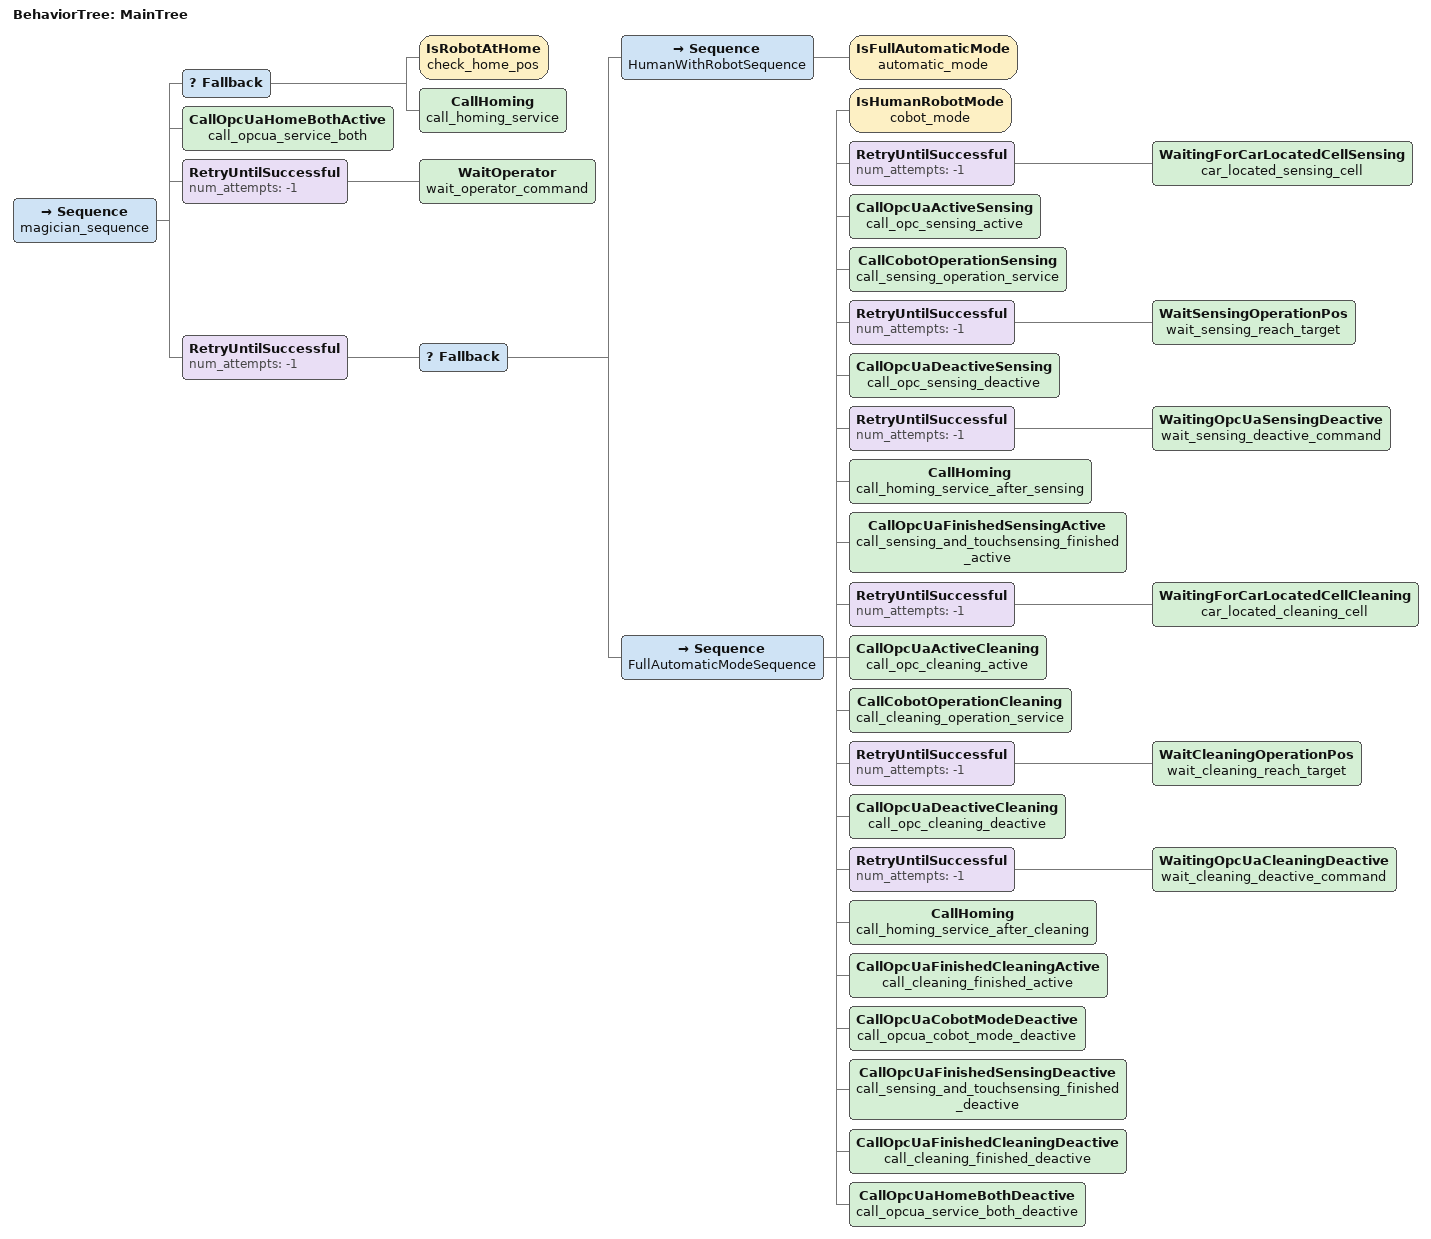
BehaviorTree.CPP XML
<root BTCPP_format="4" >
 <BehaviorTree ID="MainTree">
    <Sequence name="magician_sequence">
        <Fallback>
            <IsRobotAtHome   name="check_home_pos"/>
            <CallHoming   name="call_homing_service"/>
        </Fallback>
        <CallOpcUaHomeBothActive   name="call_opcua_service_both"/>
        <RetryUntilSuccessful num_attempts="-1">
            <WaitOperator name="wait_operator_command"/>
        </RetryUntilSuccessful>
        <RetryUntilSuccessful num_attempts="-1">
        <Fallback>
            <Sequence name = "HumanWithRobotSequence">
                <IsFullAutomaticMode name = "automatic_mode"/>
            </Sequence>

            <Sequence name = "FullAutomaticModeSequence">
                <IsHumanRobotMode name = "cobot_mode"/>
                <RetryUntilSuccessful num_attempts="-1">
                    <WaitingForCarLocatedCellSensing name ="car_located_sensing_cell"/>
                </RetryUntilSuccessful>
                <CallOpcUaActiveSensing name="call_opc_sensing_active"/>
                <CallCobotOperationSensing name="call_sensing_operation_service"/>

                   <RetryUntilSuccessful num_attempts="-1">
                     <WaitSensingOperationPos name="wait_sensing_reach_target"/>
                </RetryUntilSuccessful>

                <CallOpcUaDeactiveSensing name="call_opc_sensing_deactive"/>

                    <RetryUntilSuccessful num_attempts="-1">
                        <WaitingOpcUaSensingDeactive name="wait_sensing_deactive_command"/>
                    </RetryUntilSuccessful>
                    <CallHoming name="call_homing_service_after_sensing"/>
                    <CallOpcUaFinishedSensingActive name="call_sensing_and_touchsensing_finished_active"/>
                    <RetryUntilSuccessful num_attempts="-1">
                        <WaitingForCarLocatedCellCleaning name ="car_located_cleaning_cell"/>
                    </RetryUntilSuccessful>

                <CallOpcUaActiveCleaning name="call_opc_cleaning_active"/>
                <CallCobotOperationCleaning  name="call_cleaning_operation_service"/>

                <RetryUntilSuccessful num_attempts="-1">
                    <WaitCleaningOperationPos name="wait_cleaning_reach_target"/>
                    </RetryUntilSuccessful>
                <CallOpcUaDeactiveCleaning name="call_opc_cleaning_deactive"/>

                    <RetryUntilSuccessful num_attempts="-1">
                        <WaitingOpcUaCleaningDeactive name="wait_cleaning_deactive_command"/>
                    </RetryUntilSuccessful>
                    <CallHoming name="call_homing_service_after_cleaning"/>
                    <CallOpcUaFinishedCleaningActive name="call_cleaning_finished_active"/>
                    <CallOpcUaCobotModeDeactive name="call_opcua_cobot_mode_deactive"/>

                    <CallOpcUaFinishedSensingDeactive name="call_sensing_and_touchsensing_finished_deactive"/>
                     <CallOpcUaFinishedCleaningDeactive name="call_cleaning_finished_deactive"/>
                    <CallOpcUaHomeBothDeactive   name="call_opcua_service_both_deactive"/>
            </Sequence>
        </Fallback>
        </RetryUntilSuccessful>
    </Sequence>
 </BehaviorTree>
</root>
